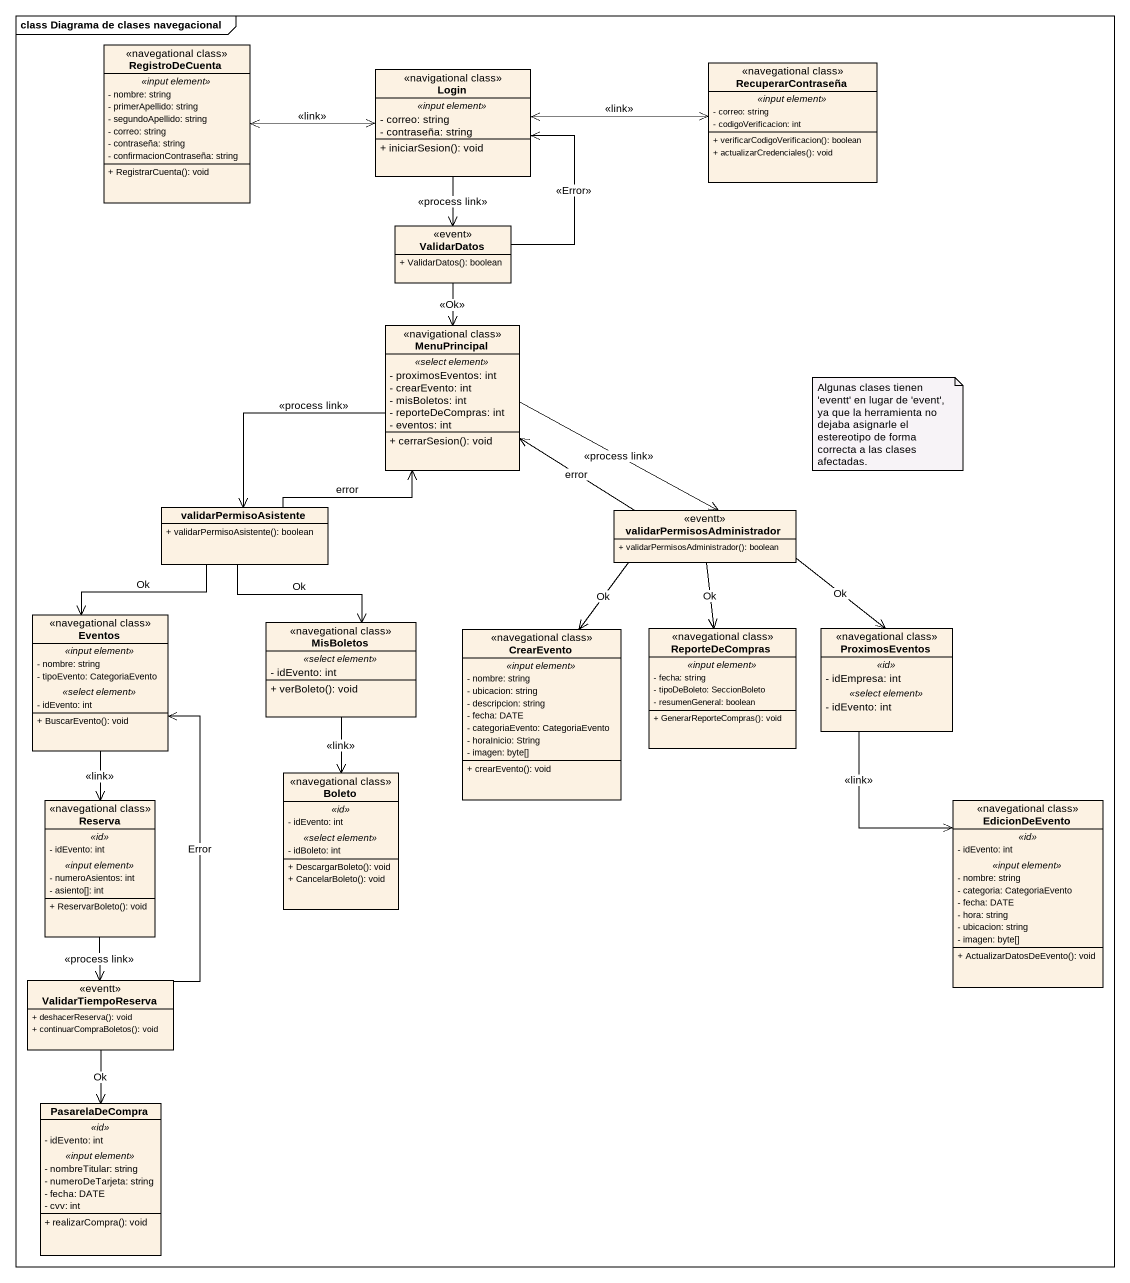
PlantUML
@startuml
mainframe class Diagrama de clases navegacional
hide circle
hide empty members
skinparam classAttributeIconSize 0
class RegistroDeCuenta <<navegational class>> {
  .. <<input element>> ..
  - nombre: string
  - primerApellido: string
  - segundoApellido: string
  - correo: string
  - contraseña: string
  - confirmacionContraseña: string
  --
  + RegistrarCuenta(): void
}
class Login <<navigational class>> {
  .. <<input element>> ..
  - correo: string
  - contraseña: string
  --
  + iniciarSesion(): void
}
class RecuperarContraseña <<navegational class>> {
  .. <<input element>> ..
  - correo: string
  - codigoVerificacion: int
  --
  + verificarCodigoVerificacion(): boolean
  + actualizarCredenciales(): void
}
class ValidarDatos <<event>> {
  + ValidarDatos(): boolean
}
class MenuPrincipal <<navigational class>> {
  .. <<select element>> ..
  - proximosEventos: int
  - crearEvento: int
  - misBoletos: int
  - reporteDeCompras: int
  - eventos: int
  --
  + cerrarSesion(): void
}
class validarPermisoAsistente {
  + validarPermisoAsistente(): boolean
}
class validarPermisosAdministrador <<eventt>> {
  + validarPermisosAdministrador(): boolean
}
class Eventos <<navegational class>> {
  .. <<input element>> ..
  - nombre: string
  - tipoEvento: CategoriaEvento
  .. <<select element>> ..
  - idEvento: int
  --
  + BuscarEvento(): void
}
class MisBoletos <<navegational class>> {
  .. <<select element>> ..
  - idEvento: int
  --
  + verBoleto(): void
}
class CrearEvento <<navegational class>> {
  .. <<input element>> ..
  - nombre: string
  - ubicacion: string
  - descripcion: string
  - fecha: DATE
  - categoriaEvento: CategoriaEvento
  - horaInicio: String
  - imagen: byte[]
  --
  + crearEvento(): void
}
class ReporteDeCompras <<navegational class>> {
  .. <<input element>> ..
  - fecha: string
  - tipoDeBoleto: SeccionBoleto
  - resumenGeneral: boolean
  --
  + GenerarReporteCompras(): void
}
class ProximosEventos <<navegational class>> {
  .. <<id>> ..
  - idEmpresa: int
  .. <<select element>> ..
  - idEvento: int
}
class Reserva <<navegational class>> {
  .. <<id>> ..
  - idEvento: int
  .. <<input element>> ..
  - numeroAsientos: int
  - asiento[]: int
  --
  + ReservarBoleto(): void
}
class Boleto <<navegational class>> {
  .. <<id>> ..
  - idEvento: int
  .. <<select element>> ..
  - idBoleto: int
  --
  + DescargarBoleto(): void
  + CancelarBoleto(): void
}
class EdicionDeEvento <<navegational class>> {
  .. <<id>> ..
  - idEvento: int
  .. <<input element>> ..
  - nombre: string
  - categoria: CategoriaEvento
  - fecha: DATE
  - hora: string
  - ubicacion: string
  - imagen: byte[]
  --
  + ActualizarDatosDeEvento(): void
}
class ValidarTiempoReserva <<eventt>> {
  + deshacerReserva(): void
  + continuarCompraBoletos(): void
}
class PasarelaDeCompra {
  .. <<id>> ..
  - idEvento: int
  .. <<input element>> ..
  - nombreTitular: string
  - numeroDeTarjeta: string
  - fecha: DATE
  - cvv: int
  --
  + realizarCompra(): void
}
Login <-left-> RegistroDeCuenta : <<link>>
Login <-right-> RecuperarContraseña : <<link>>
Login --> ValidarDatos : <<process link>>
ValidarDatos -up-> Login : <<Error>>
ValidarDatos --> MenuPrincipal : <<Ok>>
MenuPrincipal --> validarPermisoAsistente : <<process link>>
MenuPrincipal -right-> validarPermisosAdministrador : <<process link>>
validarPermisoAsistente -up-> MenuPrincipal : error
validarPermisoAsistente --> Eventos : Ok
validarPermisoAsistente --> MisBoletos : Ok
validarPermisosAdministrador -left-> MenuPrincipal : error
validarPermisosAdministrador --> CrearEvento : Ok
validarPermisosAdministrador --> ReporteDeCompras : Ok
validarPermisosAdministrador --> ProximosEventos : Ok
Eventos --> Reserva : <<link>>
MisBoletos --> Boleto : <<link>>
ProximosEventos --> EdicionDeEvento : <<link>>
Reserva --> ValidarTiempoReserva : <<process link>>
ValidarTiempoReserva -up-> Eventos : Error
ValidarTiempoReserva --> PasarelaDeCompra : Ok
note as N1
  Algunas clases tienen 'eventt' en lugar de 'event', ya que la herramienta no dejaba asignarle el estereotipo de forma correcta a las clases afectadas.
end note
@enduml
